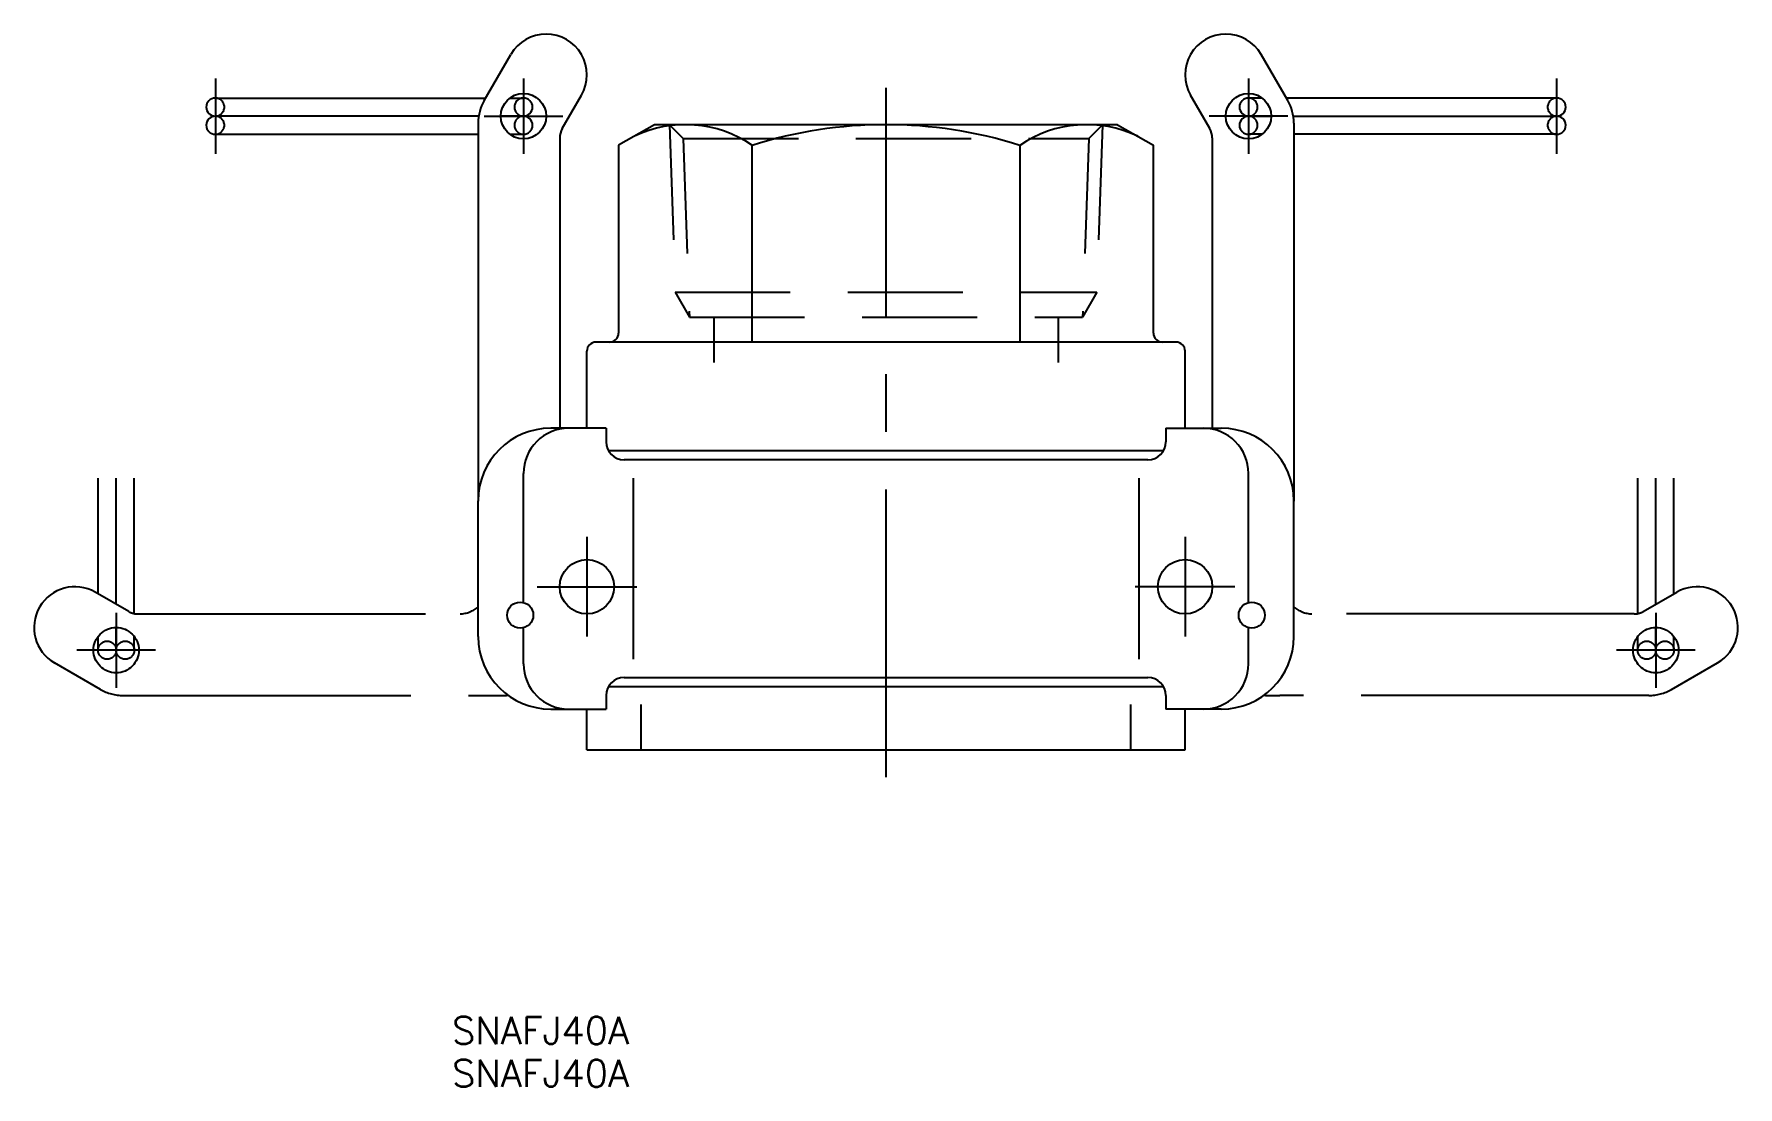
# Model space of a CAD drawing. Extents: x -94 to 94, y -37 to 79.
import ezdxf

# ---------------------------------------------------------------- set-up
doc = ezdxf.new("R2010")
doc.units = 0
for name, pattern in [('CENTER', [50.8, 31.75, -6.35, 6.35, -6.35]), ('DASHED', [19.05, 12.7, -6.35]), ('PHANTOM', [63.5, 31.75, -6.35, 6.35, -6.35, 6.35, -6.35])]:
    doc.linetypes.add(name, pattern=pattern)
doc.layers.get('0').update_dxf_attribs({"linetype": 'CONTINUOUS'})
doc.layers.add('CENTER', color=1, linetype='CENTER')
doc.styles.get("Standard").update_dxf_attribs({"font": 'txt.shx', "height": 3, "bigfont": 'bigfont.shx'})

# ---------------------------------------------------------------- blocks, each defined once
blk = doc.blocks.new('*U8')
at = {"color": 7, "linetype": 'CONTINUOUS'}
blk.add_text('SNAFJ40A', height=3, dxfattribs=at).set_placement((-47.9, -32.47))
blk = doc.blocks.new('*U9')
at = {"color": 7, "linetype": 'CONTINUOUS'}
blk.add_text('SNAFJ40A', height=3, dxfattribs=at).set_placement((-47.9, -37.2))

msp = doc.modelspace()

# ---------------------------------------------------------------- linework, layer by layer
at = {"color": 7, "linetype": 'CONTINUOUS'}
for p, q in [((-44.33, 71.67), (-41.4, 76.75)), ((44.33, 71.67), (41.4, 76.75)), ((-74, 71.94), (-44.17, 71.94)), ((-41.5, 71.94), (-40, 71.94)), ((-35.73, 68.56), (-33.6, 72.25)), ((35.73, 68.56), (33.6, 72.25)), ((41.5, 71.94), (40, 71.94)), ((74, 71.94), (44.17, 71.94)), ((-44.94, 69.94), (-74, 69.94)), ((-40, 69.94), (-42.5, 69.94)), ((40, 69.94), (42.5, 69.94)), ((44.94, 69.94), (74, 69.94)), ((-74, 67.94), (-45, 67.94)), ((-45, 69.17), (-45, 27.44)), ((-41.5, 67.94), (-40, 67.94)), ((-25.55, 69), (-29.5, 66.72)), ((25.55, 69), (-25.55, 69)), ((25.55, 69), (29.5, 66.72)), ((41.5, 67.94), (40, 67.94)), ((45, 69.17), (45, 27.44)), ((74, 67.94), (45, 67.94)), ((-36, 67.56), (-36, 35.5)), ((-29.5, 66.72), (-29.5, 46)), ((-14.75, 45), (-14.75, 66.72)), ((14.75, 66.72), (14.75, 45)), ((29.5, 46), (29.5, 66.72)), ((36, 67.56), (36, 35.5)), ((-33, 35.5), (-33, 44)), ((-30.5, 45), (-32, 45)), ((30.5, 45), (-30.5, 45)), ((32, 45), (30.5, 45)), ((33, 35.5), (33, 44)), ((-30.89, 35.5), (-37, 35.5)), ((-30.89, 35.5), (-30.89, 34)), ((30.89, 35.5), (30.89, 34)), ((30.89, 35.5), (37, 35.5)), ((30.62, 33), (-30.62, 33)), ((28.89, 32), (-28.89, 32)), ((-40, 16.26), (-40, 30.5)), ((40, 16.26), (40, 30.5)), ((-27.89, 30), (-27.89, 10)), ((27.89, 30), (27.89, 10)), ((-45, 12.5), (-45, 27.5)), ((45, 12.5), (45, 27.5)), ((-40, 9.5), (-40, 13.48)), ((40, 9.5), (40, 13.48)), ((-28.89, 8), (28.89, 8)), ((-30.89, 6), (-30.89, 4.5)), ((-30.62, 7), (30.62, 7)), ((30.89, 6), (30.89, 4.5)), ((-37, 4.5), (-30.89, 4.5)), ((-33, 0), (-33, 4.5)), ((37, 4.5), (30.89, 4.5)), ((33, 0), (33, 4.5)), ((-33, 0), (33, 0))]:
    msp.add_line(p, q, dxfattribs=at)
at = {"color": 3, "linetype": 'DASHED'}
for p, q in [((-23.9, 69), (-23.26, 50.5)), ((-23.9, 69), (-22.37, 67.47)), ((23.9, 69), (22.37, 67.47)), ((23.9, 69), (23.26, 50.5)), ((-22.37, 67.47), (22.37, 67.47)), ((-22.37, 67.47), (-21.68, 47.77)), ((22.37, 67.47), (21.68, 47.77)), ((-23.26, 50.5), (23.26, 50.5)), ((-23.26, 50.5), (-21.68, 47.77)), ((23.26, 50.5), (21.68, 47.77)), ((-21.68, 47.77), (21.68, 47.77)), ((-19, 47.77), (-19, 42.77)), ((19, 47.77), (19, 42.77)), ((-27, 0), (-27, 5)), ((27, 0), (27, 5))]:
    msp.add_line(p, q, dxfattribs=at)
at = {"color": 3, "linetype": 'PHANTOM'}
for p, q in [((-86.94, 17.22), (-86.94, 30)), ((-84.94, 16.06), (-84.94, 30)), ((-82.94, 15.04), (-82.94, 30)), ((82.94, 15.04), (82.94, 30)), ((84.94, 16.06), (84.94, 30)), ((86.94, 17.22), (86.94, 30)), ((-83.56, 15.27), (-87.25, 17.4)), ((83.56, 15.27), (87.25, 17.4)), ((-84.94, 15.14), (-84.94, 6.86)), ((84.94, 15.14), (84.94, 6.86)), ((-84.94, 11), (-84.94, 13.5)), ((-82.56, 15), (-46.98, 15)), ((82.56, 15), (46.98, 15)), ((84.94, 11), (84.94, 13.5)), ((-86.94, 11), (-86.94, 12.5)), ((-82.94, 11), (-82.94, 12.5)), ((82.94, 11), (82.94, 12.5)), ((86.94, 11), (86.94, 12.5)), ((-86.67, 6.67), (-91.75, 9.6)), ((-80.6, 11), (-89.28, 11)), ((89.28, 11), (80.6, 11)), ((86.67, 6.67), (91.75, 9.6)), ((-84.17, 6), (-43.44, 6)), ((84.17, 6), (43.44, 6))]:
    msp.add_line(p, q, dxfattribs=at)
at = {"color": 7, "linetype": 'CONTINUOUS'}
for centre, radius in [((-40, 69.94), 2.5), ((40, 69.94), 2.5), ((-33, 18), 3), ((33, 18), 3), ((-40.36, 14.87), 1.44), ((40.36, 14.87), 1.44)]:
    msp.add_circle(centre, radius, dxfattribs=at)
at = {"color": 3, "linetype": 'PHANTOM'}
for centre, radius in [((-84.94, 11), 2.5), ((84.94, 11), 2.5), ((-85.94, 11), 1), ((-83.94, 11), 1), ((83.94, 11), 1), ((85.94, 11), 1)]:
    msp.add_circle(centre, radius, dxfattribs=at)
at = {"color": 7, "linetype": 'CONTINUOUS'}
for centre, radius, start, end in [((-37.5, 74.5), 4.5, 330, 150), ((37.5, 74.5), 4.5, 30, 210), ((-74, 70.94), 1, 90, 270), ((-40, 69.17), 5, 150, 180), ((-40, 70.94), 1, 270, 90), ((40, 70.94), 1, 90, 270), ((40, 69.17), 5, 0, 30), ((74, 70.94), 1, 270, 90), ((-74, 68.94), 1, 90, 270), ((-40, 68.94), 1, 270, 90), ((40, 68.94), 1, 90, 270), ((74, 68.94), 1, 270, 90), ((-34, 67.56), 2, 150, 180), ((-22.12, 55.94), 13.06, 55.6158, 115.6158), ((0, 20.19), 48.81, 72.412, 107.588), ((22.13, 55.94), 13.06, 64.3842, 124.3842), ((34, 67.56), 2, 0, 30), ((-30.5, 46), 1, 270, 360), ((30.5, 46), 1, 180, 270), ((-32, 44), 1, 90, 180), ((32, 44), 1, 0, 90), ((-37, 27.5), 8, 90, 180), ((-35, 30.5), 5, 90, 180), ((-28.89, 34), 2, 180, 270), ((28.89, 34), 2, 270, 360), ((35, 30.5), 5, 0, 90), ((37, 27.5), 8, 0, 90), ((-37, 12.5), 8, 180, 270), ((37, 12.5), 8, 270, 0), ((-35, 9.5), 5, 180, 270), ((35, 9.5), 5, 270, 0), ((-28.89, 6), 2, 90, 180), ((28.89, 6), 2, 0, 90)]:
    msp.add_arc(centre, radius, start, end, dxfattribs=at)
at = {"color": 3, "linetype": 'DASHED'}
for centre, start, end in [((-74, 70.94), 270, 90), ((-40, 70.94), 90, 270), ((40, 70.94), 270, 90), ((74, 70.94), 90, 270), ((-74, 68.94), 270, 90), ((-40, 68.94), 90, 270), ((40, 68.94), 270, 90), ((74, 68.94), 90, 270)]:
    msp.add_arc(centre, 1, start, end, dxfattribs=at)
at = {"color": 3, "linetype": 'PHANTOM'}
for centre, radius, start, end in [((-89.5, 13.5), 4.5, 60, 240), ((89.5, 13.5), 4.5, 300, 120), ((-82.56, 17), 2, 240, 270), ((-47.11, 18.25), 3.25, 272.233, 310.376), ((47.11, 18.25), 3.25, 229.624, 267.767), ((82.56, 17), 2, 270, 300), ((-84.17, 11), 5, 240, 270), ((-42.78, 20.39), 14.4, 267.356, 274.2977), ((42.78, 20.39), 14.4, 265.7023, 272.644), ((84.17, 11), 5, 270, 300)]:
    msp.add_arc(centre, radius, start, end, dxfattribs=at)
at = {"layer": 'CENTER', "color": 1, "linetype": 'CENTER'}
for p, q in [((-74, 74.08), (-74, 65.8)), ((-40, 74.08), (-40, 65.8)), ((40, 74.08), (40, 65.8)), ((74, 74.08), (74, 65.8)), ((0, -3), (0, 73.05)), ((-44.34, 69.94), (-35.66, 69.94)), ((44.34, 69.94), (35.66, 69.94)), ((-33, 23.5), (-33, 12.5)), ((33, 23.5), (33, 12.5)), ((-38.5, 18), (-27.5, 18)), ((38.5, 18), (27.5, 18))]:
    msp.add_line(p, q, dxfattribs=at)

# ---------------------------------------------------------------- block references
at = {"color": 7, "linetype": 'CONTINUOUS'}
for name in ['*U8', '*U9']:
    msp.add_blockref(name, (0, 0), dxfattribs=at)

doc.saveas('drawing.dxf')
